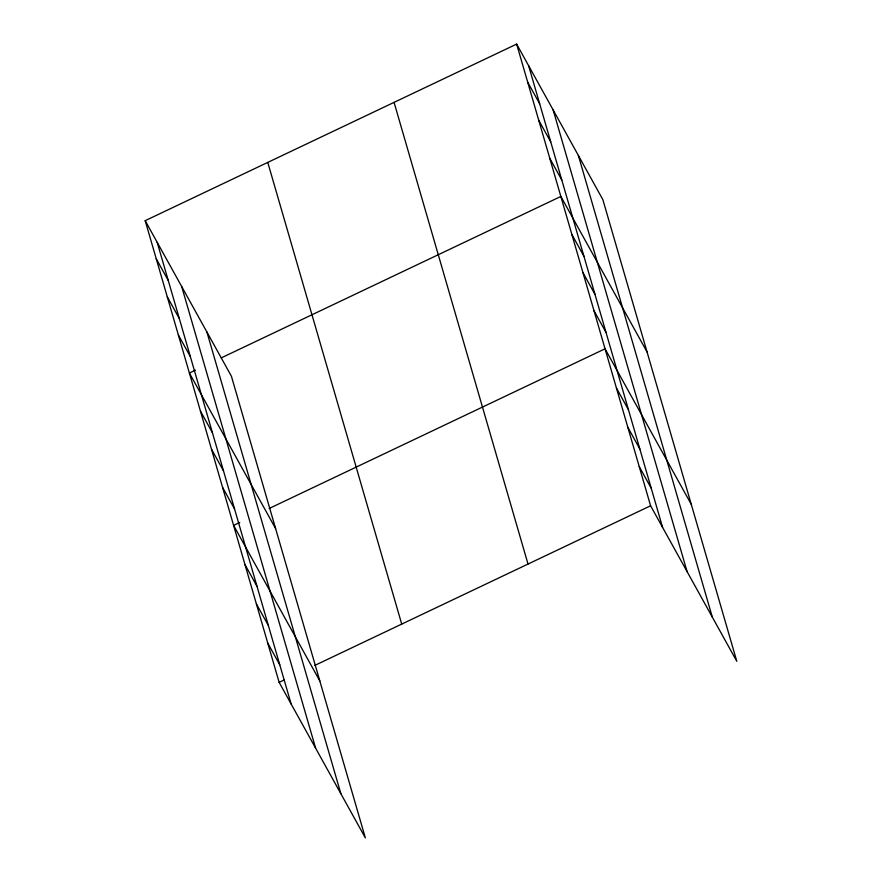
<?xml version="1.0" encoding="UTF-8"?>
<svg xmlns="http://www.w3.org/2000/svg" width="882" height="882" viewBox="0 0 882 882"><rect width="100%" height="100%" fill="white"/><g stroke="black" fill="none" stroke-linecap="round" stroke-linejoin="round"><path stroke-width="1.32" d="M145.188 220.676L231.404 376.217L365.357 837.9L279.142 682.359L145.188 220.676L516.643 44.1L602.858 199.641L736.812 661.324L650.596 505.783L516.643 44.1M195.517 370.12L189.387 373.031L275.603 528.572M221.261 357.883L560.853 196.454L647.068 351.995M239.728 522.475L233.598 525.385L319.813 680.926M269.142 508.495L605.052 348.809L691.268 504.35M279.142 682.359L284.048 680.033M314.687 665.469L650.596 505.783M527.69 82.191L539.696 103.844M538.748 120.283L550.754 141.936M549.795 158.363L561.801 180.027M571.9 234.546L583.906 256.21M582.947 272.637L594.953 294.29M594.005 310.729L606.011 332.382M616.441 388.058L628.447 409.711M627.83 427.296L639.836 448.96M639.207 466.545L651.214 488.198M156.235 258.768L168.242 280.421M167.293 296.859L179.3 318.512M178.34 334.94L190.347 356.604M200.446 411.122L212.452 432.786M211.493 449.214L223.499 470.867M222.54 487.305L234.546 508.958M244.987 564.634L256.993 586.287M256.364 603.872L268.371 625.536M267.753 643.121L279.759 664.774M578.372 155.453L712.325 617.146M553.135 109.941L687.089 571.624M528.649 65.764L662.603 527.447M394.067 102.367L528.02 564.061M267.764 162.409L401.718 624.092M206.917 332.04L340.871 793.723M181.681 286.518L315.635 748.201M157.194 242.341L291.148 704.023"/></g></svg>
